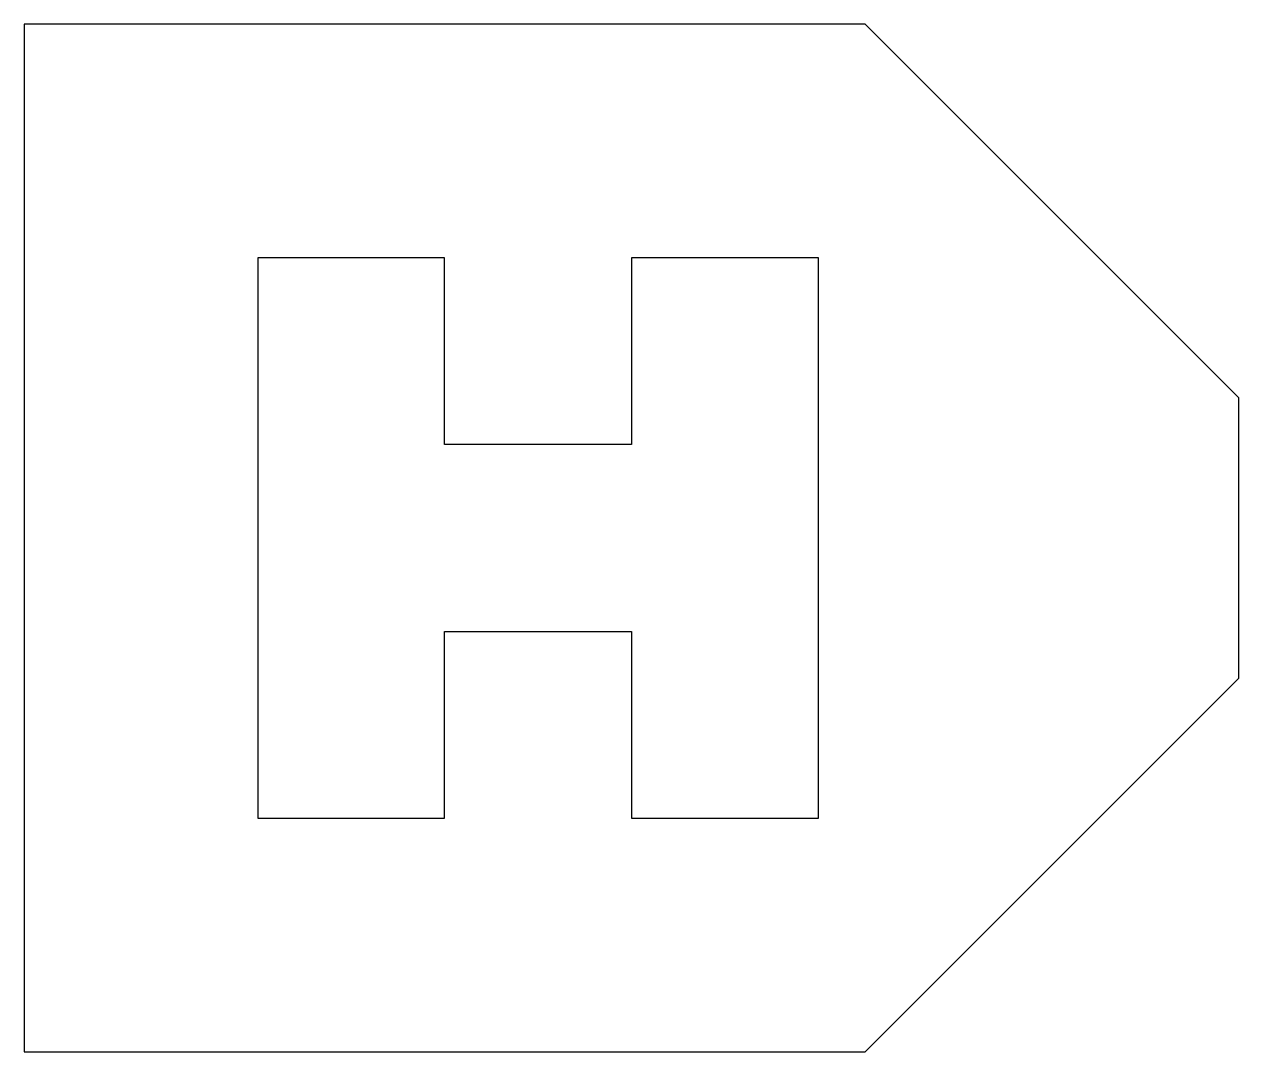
# Model space of a CAD drawing. Header units: millimetres. Extents: x 0 to 130, y 0 to 110.
import ezdxf

# ---------------------------------------------------------------- set-up
doc = ezdxf.new("R2010")
doc.units = ezdxf.units.MM

msp = doc.modelspace()

# ---------------------------------------------------------------- linework, layer by layer
for points in [[(0, 0), (90, 0), (130, 40), (130, 70), (90, 110), (0, 110), (0, 0)], [(25, 25), (45, 25), (45, 45), (65, 45), (65, 25), (85, 25), (85, 85), (65, 85), (65, 65), (45, 65), (45, 85), (25, 85), (25, 25)]]:
    msp.add_lwpolyline(points)

doc.saveas('drawing.dxf')
